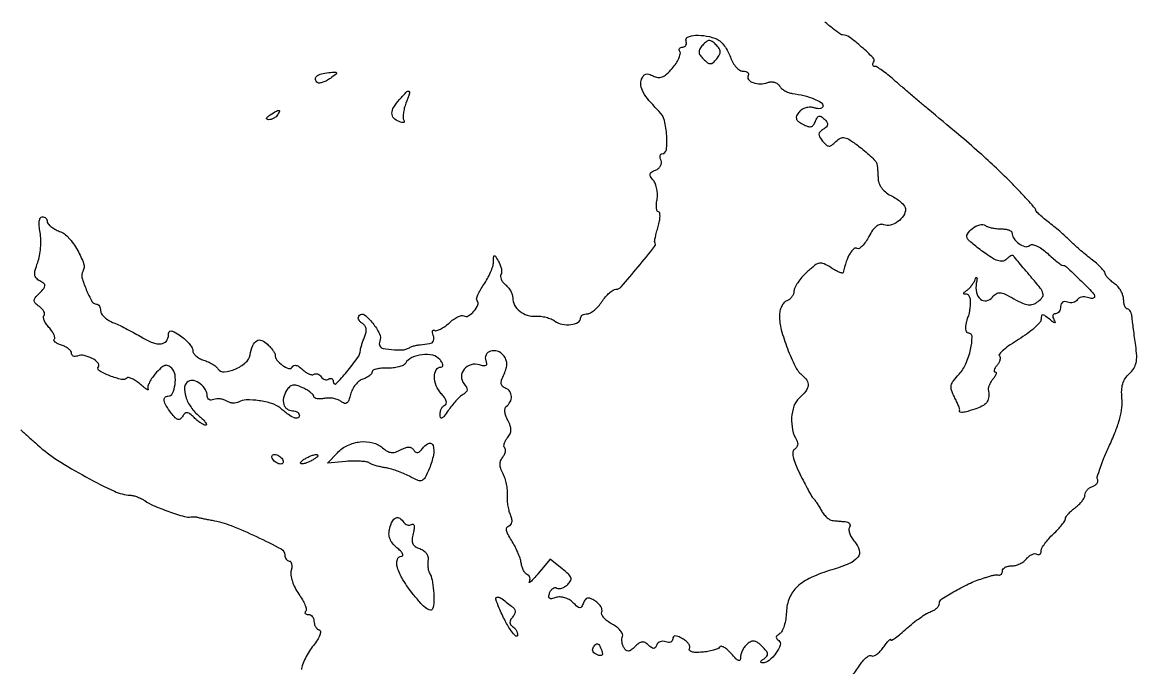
# Model space of a CAD drawing. Extents: x 1 to 394, y 0 to 447.
# Drawn here: x 163.8 to 393.7, y 103 to 236.1 of the extents above; entities that cross this region are included whole.
import ezdxf

# ---------------------------------------------------------------- set-up
doc = ezdxf.new("R2010")
doc.units = 0

msp = doc.modelspace()

# ---------------------------------------------------------------- linework, layer by layer
for points in [[(335.017325, 101.382072, 0.019248), (336.724694, 103.741414, -0.034039), (337.356921, 104.562805, -0.051129), (338.021403, 105.175145, -0.065427), (338.619587, 105.511117, -0.238011), (339.040962, 105.474684, 0.236435), (339.466833, 105.436582, 0.062988), (340.08236, 105.773583, 0.049854), (340.770872, 106.385243, 0.033462), (341.431578, 107.205776, -0.013105), (342.034492, 108.020267, -0.030129), (342.539276, 108.59156, -0.06328), (342.873359, 108.851109, -0.580858), (343, 108.778877, 0.577974), (343.1747, 108.678232, 0.022493), (343.948365, 109.174616, 0.020601), (344.989208, 109.976803, 0.010582), (346.228475, 111.061498, -0.015935), (347.594507, 112.231563, -0.016054), (349.028971, 113.309222, -0.016074), (350.336595, 114.166044, -0.060218), (351.228475, 114.572515, 0.05649), (351.90669, 114.875543, 0.06055), (352.482602, 115.317004, 0.068103), (352.875447, 115.823343, 0.129529), (353.010171, 116.317388, -0.253554), (353.496317, 117.196293, -0.013916), (356.290774, 118.875499, -0.021723), (359.419755, 120.464195, -0.033847), (362.25, 121.52534, 0.001806), (362.591407, 121.628952, 0.001054), (363, 121.755511, 0.001053), (363.408562, 121.88395, 0.001786), (363.75, 121.993421, -0.035422), (364.091714, 122.078139, -0.02227), (364.5, 122.130551, -0.022329), (364.908429, 122.14628, -0.037629), (365.25, 122.118421, 0.137085), (365.535622, 122.151665, 0.119953), (365.779688, 122.328536, 0.101574), (365.943594, 122.626809, 0.075146), (366, 123, -0.181272), (366.143082, 123.381693, -0.091278), (366.551532, 123.70625, -0.071223), (367.159146, 123.926111, -0.05129), (367.877555, 124, 0.067142), (368.687006, 124.109188, 0.044516), (369.566581, 124.437391, 0.044312), (370.379845, 124.919018, 0.063794), (370.990862, 125.48899, -0.050777), (371.529284, 126.018024, -0.064546), (372.124078, 126.379611, -0.078442), (372.682148, 126.528516, -0.165938), (373.113307, 126.429973, 0.113787), (373.450818, 126.315506, 0.18462), (373.739534, 126.393782, 0.15737), (373.933671, 126.660755, 0.079305), (374, 127.076312, -0.127121), (374.157098, 127.684234, -0.028247), (374.734375, 128.600415, -0.027601), (375.54301, 129.612914, -0.023574), (376.5, 130.58758, 0.016466), (377.457353, 131.535294, 0.021436), (378.265625, 132.466835, 0.0197), (378.862455, 133.281279, 0.149349), (379, 133.731492, -0.149708), (379.125816, 134.142277, -0.03205), (379.5875, 134.738999, -0.030808), (380.234356, 135.387442, -0.025131), (381, 136, 0.035258), (381.765334, 136.638131, 0.038057), (382.4125, 137.362421, 0.04118), (382.862956, 138.063913, 0.12274), (383, 138.61377, -0.115693), (383.115591, 139.106643, -0.065634), (383.459243, 139.617902, -0.060032), (383.965579, 140.069203, -0.06049), (384.563382, 140.385948, 0.052894), (385.126114, 140.673283, 0.082965), (385.525117, 141.04006, 0.114773), (385.702926, 141.424351, 0.191902), (385.641987, 141.770261, -0.214329), (385.56752, 142.334125, -0.010375), (386.161793, 144.178441, -0.015368), (387.002787, 146.391244, -0.010329), (388.092293, 148.866842, 0.016679), (389.358908, 151.846949, 0.027547), (390.202094, 154.448234, 0.032973), (390.638867, 156.68963, 0.059141), (390.654573, 158.562031, -0.036314), (390.593366, 160.208432, -0.063627), (390.81369, 161.552142, -0.072436), (391.334594, 162.675401, -0.064185), (392.172523, 163.656131, 0.063743), (393.075179, 164.710741, 0.089496), (393.559014, 165.848493, 0.068024), (393.687548, 167.30985, 0.023223), (393.486151, 169.43362, -0.0017), (393.252824, 171.118796, -0.001658), (393.028972, 172.819563, -0.001633), (392.842187, 174.314732, -0.006214), (392.740227, 175.25, 0.042309), (392.617833, 175.919848, 0.058577), (392.39021, 176.485938, 0.073771), (392.09892, 176.87182, 0.196708), (391.785714, 177, -0.224771), (391.484887, 177.142431, -0.07569), (391.230804, 177.570843, -0.057584), (391.057467, 178.199144, -0.038555), (391, 178.943296, 0.080837), (390.863336, 179.78308, 0.049655), (390.451986, 180.699593, 0.048304), (389.848184, 181.549607, 0.061481), (389.134419, 182.193296, -0.025007), (388.414209, 182.753428, -0.029269), (387.792509, 183.355718, -0.030303), (387.336612, 183.917018, -0.130811), (387.185967, 184.315532, 0.150213), (387.002545, 184.750014, 0.018523), (386.304484, 185.522701, 0.02055), (385.380476, 186.397345, 0.015646), (384.301548, 187.279828, -0.008099), (383.119013, 188.217631, -0.006591), (381.88233, 189.258993, -0.006667), (380.76852, 190.248531, -0.017233), (380, 191, 0.017233), (379.23148, 191.751469, 0.006667), (378.11767, 192.741007, 0.006591), (376.880987, 193.782369, 0.008099), (375.698452, 194.720172, -0.010337), (374.624154, 195.579998, -0.015026), (373.716129, 196.385575, -0.010505), (373.005952, 197.083566, -0.189163), (372.884206, 197.372218, 0.174857), (372.757203, 197.698268, 0.003056), (371.481954, 199.14126, 0.007312), (369.947171, 200.807004, 0.004759), (368.128413, 202.68775, 0.008213), (364.751566, 206.003101, 0.008301), (361.279376, 209.193838, 0.006218), (356.927456, 212.965914, 0.002197), (350.602691, 218.264227, -0.001967), (348.884284, 219.702407, -0.001336), (346.9388, 221.352612, -0.001346), (345.069019, 222.95593, -0.0027), (343.602691, 224.234027, 0.01171), (342.355323, 225.282326, 0.015684), (341.173767, 226.169625, 0.012825), (340.161056, 226.843446, 0.136261), (339.690983, 226.984027, -0.13051), (339.426647, 227.059836, -0.185247), (339.277164, 227.250228, -0.143111), (339.272905, 227.534596, -0.071185), (339.418304, 227.867814, 0.346397), (339.314692, 228.778001, 0.017015), (336.964224, 230.996392, 0.021051), (334.451641, 233.029781, 0.160938), (333.028614, 233.5, -0.160132), (332.578245, 233.648032, -0.005555), (331.085466, 234.774026, -0.00987), (329.342385, 236.175226, -0.006682)], [(163.522351, 152.044185, -0.002615), (165.20221, 150.563921, -0.002082), (167, 148.949482, 0.04153), (171.090039, 145.821665, 0.018117), (176.978756, 142.342621, 0.01547), (182.845856, 139.388434, 0.096406), (186.096305, 138.581614, -0.048539), (186.80947, 138.475227, -0.028286), (187.636031, 138.218055, -0.028067), (188.442368, 137.86345, -0.041993), (189.096305, 137.458573, 0.060753), (190.858657, 136.456636, 0.014149), (194.0411, 135.232159, 0.011078), (197.282154, 134.169432, 0.118081), (198.656858, 134.087374, -0.02813), (199.016346, 134.130432, -0.023795), (199.399202, 134.136321, -0.024473), (199.749318, 134.107852, -0.05953), (200, 134.044111, 0.036048), (200.32018, 133.946523, 0.003764), (201.0875, 133.777951, 0.004654), (202.006093, 133.592299, 0.003712), (203, 133.408677, -0.049118), (206.900599, 132.31477, -0.018053), (212.158175, 130.044132, -0.009833), (217.265915, 127.491519, -0.278826), (218, 126.277476, 0.069228), (218.067927, 125.78922, 0.085359), (218.266249, 125.375259, 0.099985), (218.560743, 125.098474, 0.139673), (218.90638, 125, -0.238521), (219.211015, 124.84591, -0.108845), (219.396707, 124.427145, -0.072154), (219.432334, 123.797022, -0.042075), (219.302786, 123.049855, 0.100352), (219.249231, 122.090117, 0.041748), (219.543583, 120.820036, 0.038736), (220.102231, 119.455618, 0.0382), (220.866861, 118.186977, -0.02337), (221.615172, 117.024744, -0.035187), (222.144504, 115.942704, -0.038434), (222.424587, 115.061656, -0.259704), (222.303788, 114.637122, 0.119379), (222.156172, 114.395141, 0.256296), (222.196529, 114.187154, 0.165803), (222.429702, 114.044602, 0.055084), (222.833333, 114, -0.120669), (223.278304, 113.891025, -0.100718), (223.657292, 113.583854, -0.091736), (223.911843, 113.124434, -0.080927), (224, 112.583333, 0.070176), (224.080152, 112.01507, 0.065904), (224.314828, 111.47787, 0.070261), (224.662023, 111.051824, 0.106646), (225.071756, 110.809415, -0.322578), (225.326283, 110.456606, -0.088259), (225.199559, 109.740609, -0.053242), (224.711025, 108.748643, -0.025633), (223.89199, 107.589817, 0.026962), (223.012744, 106.338762, 0.023751), (222.232267, 104.947376, 0.024466), (221.649341, 103.623539, 0.06365), (221.40358, 102.613736, -0.046383)]]:
    msp.add_lwpolyline(points, format="xyb")
for points in [[(307.180124, 232.583459, -0.091923), (307.896925, 232.092957, -0.03817), (308.665707, 231.200445, -0.036113), (309.364587, 230.092027, -0.038753), (309.878104, 228.919825, 0.045971), (310.38677, 227.802775, 0.053509), (311.070208, 226.857699, 0.061628), (311.816008, 226.210565, 0.148983), (312.506997, 226, -0.055779), (313.084581, 225.935365, -0.120446), (313.482268, 225.737031, -0.189889), (313.639827, 225.44385, -0.169443), (313.564761, 225.104785, 0.322), (313.620484, 224.303806, 0.135398), (314.555461, 223.65152, 0.086731), (316.091402, 223.392673, 0.090328), (317.600925, 223.677102, -0.083429), (318.273365, 223.813367, -0.078456), (318.968691, 223.727317, -0.081651), (319.57965, 223.437702, -0.10327), (320.009043, 222.985367, 0.077056), (320.452271, 222.466964, 0.044777), (321.120177, 221.990028, 0.043515), (321.893723, 221.622411, 0.055728), (322.658119, 221.431031, -0.026254), (325.063737, 220.977157, -0.03805), (327.118354, 220.30757, -0.042595), (328.597513, 219.544555, -0.257851), (329, 218.815981, -0.226508), (328.850215, 218.502305, -0.122631), (328.453972, 218.317812, -0.079729), (327.853353, 218.298229, -0.045231), (327.141183, 218.45519, 0.078533), (326.328522, 218.578501, 0.067177), (325.470302, 218.45729, 0.067821), (324.682738, 218.11509, 0.083379), (324.076616, 217.592317, 0.053273), (323.552714, 216.803519, 0.195968), (323.498306, 216.218921, 0.163072), (323.871627, 215.693254, 0.034657), (324.835472, 215.088053, 0.035312), (325.857618, 214.630607, 0.145082), (326.527647, 214.588976, 0.183345), (327.020692, 214.918215, 0.063325), (327.432821, 215.685531, -0.040682), (327.805983, 216.46254, -0.204585), (328.184709, 216.743431, -0.213715), (328.637964, 216.657883, -0.044469), (329.274423, 216.125577, -0.045721), (329.812038, 215.479495, -0.178549), (329.938098, 214.984285, -0.182308), (329.711533, 214.532416, -0.047988), (329.055943, 214.034575, 0.051889), (328.37527, 213.509284, 0.19008), (328.15038, 213.024275, 0.156552), (328.297453, 212.453269, 0.032525), (328.913609, 211.604094, 0.03286), (329.682465, 210.792594, 0.181527), (330.230089, 210.569065, 0.175065), (330.801387, 210.757261, 0.030149), (331.668699, 211.525842, -0.080827), (332.603991, 212.199354, -0.174906), (333.472187, 212.300944, -0.092214), (334.576185, 211.816201, -0.013491), (336.569392, 210.379275, -0.013423), (337.892418, 209.312787, -0.017985), (339.028978, 208.272379, -0.015273), (339.901724, 207.359683, -0.148985), (340.125, 206.881311, -0.012262), (340.181207, 206.400496, -0.002959), (340.25, 205.601906, -0.003035), (340.317969, 204.684366, -0.00301), (340.375, 203.763475, 0.088348), (340.614814, 202.748722, 0.068052), (341.204915, 201.773598, 0.061413), (342.103292, 200.905899, 0.049645), (343.25, 200.208909, -0.036317), (344.302425, 199.60697, -0.043288), (345.192187, 198.889414, -0.048604), (345.810782, 198.167502, -0.154037), (346, 197.567879, -0.147471), (345.588639, 196.20349, -0.090932), (344.416052, 194.987007, -0.092044), (342.902948, 194.276817, -0.156682), (341.520621, 194.353714, 0.153041), (340.769638, 194.400849, 0.107664), (340.00422, 194.025862, 0.073256), (339.232629, 193.205051, 0.032761), (338.465298, 191.932893, -0.028076), (337.809371, 190.82205, -0.0455), (337.119816, 189.970146, -0.058761), (336.496424, 189.463959, -0.287066), (336.062197, 189.46156, 0.329306), (335.360088, 189.403386, 0.080022), (334.570853, 188.451367, 0.05006), (333.79014, 186.759978, 0.024461), (333.125, 184.476947, -0.417965), (332.938482, 184.364019, -0.035442), (332.348828, 184.558264, -0.030697), (331.565445, 184.937123, -0.017054), (330.658243, 185.488272, 0.034603), (329.212735, 186.298465, 0.157643), (328.268848, 186.420878, 0.123612), (327.305505, 185.979395, 0.01793), (325.658243, 184.559074, 0.026628), (324.640803, 183.510111, 0.029796), (323.780859, 182.39595, 0.031104), (323.172861, 181.371378, 0.1189), (323, 180.654738, -0.093469), (322.888017, 180.060934, -0.066799), (322.559375, 179.468117, -0.064872), (322.073421, 178.966116, -0.076567), (321.5, 178.638374, 0.124462), (320.925792, 178.233571, 0.064275), (320.440625, 177.494203, 0.057772), (320.111561, 176.554779, 0.055434), (320, 175.551621, 0.067058), (320.38355, 172.704628, 0.024225), (321.655934, 168.81658, 0.022387), (323.244129, 165.157215, 0.108102), (324.643283, 163.389757, -0.076486), (325.649574, 162.270503, -0.175646), (325.906298, 161.183292, -0.138904), (325.41934, 160.005023, -0.041846), (324.082936, 158.575056, 0.125348), (322.994684, 156.934993, 0.069907), (322.522997, 154.569906, 0.066631), (322.71593, 152.029407, 0.086392), (323.583571, 149.86478, -0.100541), (323.755898, 149.397289, -0.098286), (323.73422, 148.895606, -0.097584), (323.522021, 148.437373, -0.097556), (323.151833, 148.093838, 0.232076), (322.789997, 147.518165, 0.077567), (322.840842, 146.497181, 0.046349), (323.29572, 145.012045, 0.015866), (324.217941, 142.955641, 0.005246), (325.08984, 141.212492, 0.007165), (325.914121, 139.66197, 0.004904), (326.633899, 138.383461, 0.079068), (326.944224, 138, -0.052625), (327.225922, 137.687135, -0.0101), (327.662506, 137.059375, -0.010658), (328.143641, 136.302353, -0.00964), (328.608986, 135.5, 0.037405), (329.117602, 134.72548, 0.039552), (329.727381, 134.050781, 0.042889), (330.343459, 133.561578, 0.119633), (330.858986, 133.375, 0.002886), (331.406233, 133.318243, 0.001311), (332.122789, 133.25, 0.001298), (332.878724, 133.181986, 0.001782), (333.559017, 133.125, -0.07413), (334.106239, 132.998027, -0.1372), (334.467085, 132.724459, -0.17218), (334.586027, 132.351091, -0.130981), (334.461056, 131.936987, 0.163745), (334.333928, 131.391497, 0.062988), (334.507007, 130.622754, 0.053579), (334.924336, 129.768256, 0.043575), (335.540051, 128.955744, -0.118343), (336.479453, 127.236076, -0.242098), (336.166574, 125.772959, -0.123322), (334.41977, 124.473299, -0.026347), (330.827807, 123.196312, 0.033758), (326.529218, 121.596022, 0.081183), (323.707373, 119.723396, 0.106485), (322.084707, 117.405303, 0.091213), (321.443161, 114.490348, -0.030959), (321.301186, 113.025355, -0.036049), (320.981528, 111.663655, -0.038918), (320.547079, 110.577318, -0.140664), (320.050967, 110.0315, 0.05069), (319.546357, 109.644003, 0.171312), (319.358978, 109.279919, 0.211847), (319.459993, 108.930663, 0.079707), (319.853792, 108.590362, -0.355736), (320.172001, 107.672355, -0.069796), (319.289196, 106.014263, -0.061547), (317.86382, 104.488984, -0.179698), (316.527759, 104.015313, -0.133863), (316.255002, 104.094053, -0.352934), (316.190797, 104.272692, -0.136001), (316.378377, 104.544609, -0.032891), (316.823889, 104.869995, 0.074344), (317.407391, 105.375067, 0.215567), (317.553642, 105.875609, 0.136762), (317.289384, 106.479973, 0.025346), (316.467943, 107.3892, 0.036546), (315.568663, 108.16582, 0.118244), (314.848074, 108.473784, 0.147431), (314.162044, 108.388093, 0.069036), (313.394054, 107.912073, 0.056561), (312.860567, 107.356443, 0.043418), (312.409503, 106.645365, 0.044523), (312.101527, 105.895102, 0.075274), (312, 105.224546, -0.102087), (311.881704, 104.651193, -0.394244), (311.578199, 104.518272, -0.115747), (311.03959, 104.862552, -0.014284), (310.089678, 105.896601, 0.030536), (309.320265, 106.681395, 0.05489), (308.589627, 107.208062, 0.083876), (308.006003, 107.419477, 0.308625), (307.665701, 107.268111, -0.154826), (307.273695, 106.931164, -0.029574), (306.378132, 106.610672, -0.029003), (305.246788, 106.349896, -0.02313), (304.003788, 106.197112, -0.024885), (302.781694, 106.164974, -0.064097), (301.910274, 106.298001, -0.144885), (301.484987, 106.568962, -0.328432), (301.455772, 106.928438, 0.198807), (301.529488, 107.382114, 0.094135), (301.283967, 107.933183, 0.07052), (300.760119, 108.49814, 0.04777), (300.028008, 108.98501, 0.021534), (299.048711, 109.456056, 0.108746), (298.456329, 109.569144, 0.251631), (298.129582, 109.381613, 0.14009), (298, 108.928195, -0.144526), (297.884882, 108.538254, -0.152637), (297.578353, 108.283337, -0.119082), (297.113482, 108.211295, -0.070895), (296.564608, 108.336834, 0.081526), (295.983142, 108.456953, 0.093116), (295.421727, 108.375159, 0.102211), (294.967794, 108.106696, 0.120623), (294.689608, 107.693823, -0.069615), (294.409869, 107.171674, -0.238153), (294.076927, 107.001559, -0.160898), (293.641218, 107.143194, -0.030358), (292.989286, 107.685714, 0.06459), (292.294293, 108.187934, 0.154496), (291.67644, 108.306877, 0.128872), (291.028058, 108.053364, 0.039107), (290.218968, 107.361826, -0.030602), (289.431991, 106.665704, -0.136325), (288.867439, 106.432288, -0.20544), (288.397328, 106.569595, -0.082137), (287.947203, 107.085428, -0.059273), (287.688244, 107.642461, -0.045924), (287.538894, 108.29507, -0.047128), (287.513726, 108.939972, -0.077964), (287.627485, 109.471624, 0.200456), (287.611644, 110.012846, 0.068753), (287.185044, 110.689944, 0.055184), (286.451277, 111.3888, 0.039867), (285.5, 112, -0.0392), (284.548136, 112.609789, -0.054501), (283.812823, 113.3045, -0.067884), (283.38324, 113.975702, -0.202756), (283.365256, 114.509459, 0.153763), (283.397024, 115.02728, 0.075654), (283.140539, 115.64268, 0.063881), (282.649652, 116.257858, 0.052916), (281.98915, 116.774703, 0.032837), (281.041838, 117.283153, 0.148753), (280.427376, 117.364491, 0.197788), (279.973387, 117.083475, 0.064987), (279.591802, 116.378636, -0.04144), (279.206693, 115.579852, -0.27558), (278.834665, 115.376172, -0.172426), (278.347642, 115.569789, -0.016378), (277.3975, 116.459642, 0.064619), (276.623265, 117.056001, 0.06167), (275.710399, 117.44637, 0.064155), (274.766468, 117.591714, 0.083185), (273.90092, 117.468553, -0.029951), (272.989763, 117.238372, -0.20989), (272.553458, 117.338787, -0.282181), (272.410156, 117.696787, -0.049315), (272.611077, 118.428866, -0.06023), (272.905423, 118.98509, -0.091086), (273.293024, 119.370134, -0.120312), (273.708962, 119.527143, -0.170383), (274.092164, 119.44304, 0.149182), (274.530164, 119.327743, 0.068826), (275.116176, 119.432092, 0.059102), (275.751556, 119.724813, 0.050436), (276.338778, 120.171753, 0.077616), (276.926285, 120.92173, 0.214729), (276.982933, 121.574531, 0.122779), (276.505752, 122.30158, 0.019786), (275.206206, 123.409759), (272.709613, 125.373579), (270.245059, 122.436789, -0.00656), (269.334971, 121.380772, -0.020517), (268.685411, 120.70478, -0.134902), (268.45963, 120.58257, -0.642822), (268.396483, 120.66459, 0.077861), (268.558116, 121.134776, 0.103387), (268.544432, 121.585608, 0.119866), (268.359224, 121.945763, 0.132421), (268.03515, 122.16459, -0.138953), (267.637395, 122.440662, -0.049971), (267.251481, 123.019458, -0.044806), (266.933656, 123.77402, -0.039779), (266.739738, 124.603777, 0.044106), (266.499814, 125.591799, 0.019601), (266.020133, 126.844954, 0.019223), (265.405167, 128.140414, 0.024602), (264.736713, 129.279075, -0.022885), (264.03077, 130.472194, -0.077862), (263.736276, 131.323331, -0.158144), (263.813891, 131.890539, -0.202544), (264.205804, 132.235268, 0.143868), (264.63444, 132.533274, 0.135423), (264.846229, 133.022852, 0.093708), (264.813581, 133.705516, 0.042273), (264.531224, 134.55997, -0.040166), (264.228941, 135.461967, -0.023836), (264.008625, 136.575012, -0.023757), (263.894109, 137.71352, -0.037393), (263.915724, 138.695391, 0.048467), (263.915627, 139.689789, 0.028336), (263.733167, 140.868205, 0.028126), (263.413827, 142.037939, 0.042188), (262.995015, 143.009314, -0.038464), (262.535325, 144.054065, -0.07919), (262.376215, 144.930612, -0.096503), (262.508493, 145.697088, -0.082541), (262.92193, 146.405932, 0.051365), (263.2808, 146.941816, 0.067042), (263.484876, 147.494767, 0.082748), (263.511355, 147.979635, 0.170328), (263.348823, 148.317843, -0.189194), (263.195905, 148.668306, -0.076852), (263.257179, 149.194429, -0.061148), (263.509779, 149.806355, -0.044803), (263.926893, 150.411912, 0.062642), (264.453053, 151.237139, 0.108355), (264.635072, 152.026543, 0.091049), (264.481923, 152.914219, 0.034753), (263.966149, 154.063252, -0.039891), (263.57997, 154.947757, -0.054779), (263.388613, 155.793669, -0.067869), (263.404078, 156.480599, -0.198084), (263.646755, 156.877174, 0.111572), (264.453662, 157.800848, 0.129877), (264.727256, 158.931104, 0.145612), (264.399072, 159.955618, 0.152464), (263.569016, 160.61189, -0.09042), (262.912599, 161.011419, -0.182279), (262.635231, 161.540195, -0.112882), (262.714524, 162.312429, -0.025103), (263.206763, 163.55445, 0.035113), (263.660928, 164.770888, 0.080566), (263.783798, 165.738182, 0.096572), (263.588764, 166.582627, 0.068405), (263.073909, 167.410945, 0.138737), (261.841444, 168.258393, 0.156675), (260.409849, 168.281044, 0.207029), (259.491825, 167.502621, 0.209388), (259.436237, 166.305567, -0.063654), (259.591731, 165.668154, -0.283554), (259.434596, 165.334784, -0.191309), (258.991178, 165.245048, -0.03225), (258.134891, 165.457187, 0.146825), (256.404055, 165.484476, 0.152315), (254.973326, 164.550972, 0.169186), (254.417967, 163.053708, 0.180088), (254.933007, 161.580722, -0.041103), (255.454819, 160.835021, -0.154136), (255.579415, 160.284419, -0.178276), (255.358784, 159.811069, -0.058902), (254.745096, 159.330722, 0.051755), (254.105249, 158.844443, 0.017767), (253.284162, 158.017726, 0.01744), (252.436788, 157.035, 0.019307), (251.689645, 156.027494, -0.013225), (250.864272, 154.885736, -0.115567), (250.384794, 154.491368, -0.444314), (250.10673, 154.601799, -0.089369), (250, 155.19416, -0.059363), (250.077767, 155.846866, -0.061693), (250.30658, 156.45402, -0.068565), (250.644418, 156.926696, -0.123518), (251.043675, 157.181225, 0.273091), (251.299925, 157.47584, 0.126883), (251.26332, 157.999918, 0.071245), (250.906328, 158.71256, 0.034009), (250.264862, 159.514558, -0.087631), (249.212728, 161.163953, -0.095389), (248.829987, 163.025316, -0.137957), (249.208136, 164.437778, -0.26469), (250.195769, 165, 0.204519), (250.502267, 165.130842, 0.234612), (250.596443, 165.432126, 0.10168), (250.410369, 165.925587, 0.032378), (249.946648, 166.564286, 0.168727), (248.513365, 167.430793, 0.08057), (246.335628, 167.536865, 0.07905), (244.191695, 166.943754, 0.148465), (242.855274, 165.765828, -0.148777), (242.391166, 165.357266, -0.042423), (241.476555, 165.032034, -0.038685), (240.328861, 164.823751, -0.032666), (239.095257, 164.778229, 0.026442), (237.909126, 164.749225, 0.042237), (236.909232, 164.586074, 0.052164), (236.204843, 164.328632, 0.286516), (236, 164.000505, -0.172776), (235.866464, 163.625598, -0.057176), (235.441703, 163.211887, -0.048933), (234.8268, 162.826198, -0.03879), (234.099414, 162.531553, 0.093758), (233.324752, 162.114069, 0.052942), (232.568944, 161.355755, 0.050282), (231.944243, 160.396992, 0.057838), (231.558213, 159.375915, -0.026086), (231.183462, 158.156092, -0.141493), (230.779158, 157.603143, -0.253599), (230.282964, 157.52225, -0.089639), (229.634701, 157.888208, 0.08295), (228.985738, 158.266011, 0.044312), (228.089485, 158.517065, 0.042529), (227.103254, 158.615562, 0.051242), (226.175903, 158.533876, -0.033101), (225.341997, 158.429875, -0.055861), (224.639171, 158.467661, -0.080295), (224.161565, 158.628889, -0.2781), (224, 158.896903, 0.190366), (223.854144, 159.266112, 0.037099), (223.317572, 159.760173, 0.034642), (222.566392, 160.274914, 0.025999), (221.676839, 160.737473, 0.032835), (220.446445, 161.20324, 0.118256), (219.614976, 161.253869, 0.148678), (218.960115, 160.921391, 0.06313), (218.335059, 160.147988, 0.082936), (217.731313, 158.671361, 0.129453), (217.778897, 157.306135, 0.165892), (218.454349, 156.362207, 0.156485), (219.583333, 156, -0.073123), (220.124666, 155.920406, -0.087712), (220.583854, 155.688914, -0.100542), (220.890824, 155.344835, -0.132785), (221, 154.940983, -0.330307), (220.674781, 154.502395, -0.171551), (219.956953, 154.534787, -0.0606), (218.72035, 155.219917, -0.017639), (217, 156.56135, 0.100424), (215.299237, 157.484669, 0.03894), (212.671116, 158.070566, 0.038093), (210.048859, 158.242196, 0.136535), (208.451653, 157.779137, -0.099666), (207.950585, 157.593446, -0.059251), (207.312146, 157.569262, -0.055936), (206.641542, 157.699804, -0.062471), (206.042938, 157.973463, 0.062046), (205.42298, 158.25752, 0.046352), (204.687503, 158.416645, 0.04718), (203.953753, 158.435833, 0.074704), (203.340684, 158.300491, -0.079625), (202.828458, 158.192656, -0.12779), (202.393826, 158.283308, -0.151407), (202.106228, 158.556852, -0.128172), (202, 158.96444, 0.136281), (201.621404, 160.327664, 0.092194), (200.544864, 161.541181, 0.101482), (199.200845, 162.2054, 0.205393), (198.055167, 162.034095, 0.238429), (197.326121, 160.842596, 0.098666), (197.550423, 158.912775, 0.075412), (198.64179, 156.726199, 0.065384), (200.379018, 154.839089, -0.018799), (201.137277, 154.155387, -0.043947), (201.635667, 153.577453, -0.101193), (201.805712, 153.198804, -0.467947), (201.678571, 153.033269, -0.12409), (201.2605, 153.120823, -0.029561), (200.636108, 153.472103, -0.028605), (199.946099, 153.973888, -0.024867), (199.283254, 154.573889, 0.026558), (198.428315, 155.342528, 0.144215), (197.858661, 155.57851, 0.216133), (197.382615, 155.421049, 0.068121), (196.894168, 154.82876, -0.086988), (196.4159, 154.291218, -0.242965), (195.935353, 154.197078, -0.136567), (195.37224, 154.545973, -0.024385), (194.571288, 155.504871, -0.023435), (193.522262, 157.037356, -0.090008), (193.10204, 158.108468, -0.235762), (193.27254, 158.727587, -0.212881), (193.883369, 159, 0.29041), (194.820593, 159.594498, 0.076449), (195.348402, 161.378492, 0.06954), (195.340653, 163.414888, 0.162081), (194.666334, 164.762238, 0.091006), (193.920522, 165.276742, 0.190179), (193.227232, 165.309007, 0.110267), (192.434477, 164.824042, 0.021613), (191.277179, 163.603774, 0.03059), (190.516037, 162.61192, 0.043923), (189.979912, 161.643456, 0.052156), (189.715323, 160.827538, 0.226433), (189.831053, 160.34627, -0.613813), (189.800215, 160.277156, -0.162759), (189.640758, 160.321734, -0.020023), (189.070903, 160.741898, -0.006128), (188.243869, 161.421193, 0.026089), (187.337424, 162.107022, 0.039898), (186.480431, 162.592936, 0.046732), (185.777873, 162.843553, 0.264591), (185.408857, 162.742191, -0.262027), (184.319206, 162.437255, -0.033502), (181.913672, 163.198922, -0.035514), (179.737043, 164.235952, -0.425374), (179.529195, 165.047238, 0.338788), (179.444322, 165.895459, 0.084342), (178.259148, 166.795463, 0.069824), (176.619144, 167.378866, 0.137516), (175.25, 167.281539, -0.073819), (174.772179, 167.186214, -0.119534), (174.367188, 167.263428, -0.148642), (174.09971, 167.498714, -0.139448), (174, 167.849279, 0.164581), (173.852242, 168.286013, 0.059916), (173.390363, 168.760282, 0.05129), (172.7188, 169.196873, 0.041682), (171.924639, 169.523918, -0.031907), (171.169459, 169.817803, -0.06386), (170.628569, 170.158774, -0.11424), (170.377204, 170.48718, -0.312405), (170.426821, 170.760155, 0.247882), (170.534466, 171.108846, 0.059018), (170.346287, 171.707746, 0.047176), (169.936479, 172.429134, 0.031176), (169.341646, 173.174979, -0.034896), (168.751985, 173.925719, -0.051781), (168.356818, 174.662026, -0.06602), (168.194443, 175.279247, -0.231717), (168.323921, 175.657254, 0.221701), (168.446279, 175.993442, 0.099288), (168.310811, 176.455454, 0.070186), (167.937374, 176.974922, 0.044027), (167.373559, 177.468797, -0.031709), (166.50113, 178.195866, -0.208754), (166.284247, 178.707366, -0.174372), (166.493597, 179.270659, -0.021076), (167.403041, 180.260184, 0.018648), (168.30765, 181.23491, 0.172851), (168.511592, 181.763073, 0.23883), (168.301449, 182.206335, 0.037271), (167.468435, 182.757727, -0.081045), (166.731025, 183.344277, -0.156197), (166.421529, 184.024085, -0.098972), (166.498029, 184.978724, -0.021518), (167.020839, 186.554811, 0.044391), (167.402915, 187.911062, 0.0263), (167.626407, 189.577897, 0.026175), (167.674636, 191.27802, 0.040389), (167.52103, 192.739594, -0.024379), (167.335586, 194.087744, -0.0551), (167.358368, 195.116518, -0.090627), (167.56989, 195.770113, -0.275963), (167.954687, 196, -0.097027), (168.35365, 195.921844, -0.097449), (168.692939, 195.698979, -0.098404), (168.920123, 195.366303, -0.101087), (169, 194.975249, 0.180447), (169.171607, 194.515227, 0.048163), (169.747615, 193.967276, 0.04238), (170.57081, 193.428556, 0.032874), (171.545072, 192.982864, -0.12414), (173.403768, 191.682854, -0.047795), (175.241574, 189.097249, -0.046726), (176.495529, 186.356012, -0.22604), (176.314311, 184.699549, 0.212561), (176.148075, 183.472774, 0.028148), (177.04437, 180.942872, 0.026809), (178.20592, 178.54055, 0.273214), (179.12132, 178, -0.156973), (179.456449, 177.89213, -0.097356), (179.741888, 177.588111, -0.079406), (179.934577, 177.134018, -0.060782), (180, 176.597825, 0.153848), (180.194167, 175.981728, 0.055504), (180.807813, 175.284182, 0.048526), (181.697725, 174.619625, 0.040947), (182.75, 174.094861, -0.015436), (184.018109, 173.541251, -0.007925), (185.573437, 172.773871, -0.007868), (187.151069, 171.932527, -0.011755), (188.5, 171.143664, 0.044595), (190.711402, 170.038224, 0.116175), (192.460787, 169.786147, 0.204368), (193.558154, 170.373424, 0.170686), (194, 171.630042, -0.104084), (194.13099, 172.252477, -0.321575), (194.480557, 172.459033, -0.110689), (195.147844, 172.245983, -0.012629), (196.5, 171.408043, -0.033902), (197.456736, 170.684019, -0.038302), (198.265625, 169.864115, -0.041705), (198.830368, 169.070894, -0.134642), (199, 168.452378, 0.144791), (199.164425, 167.896478, 0.066121), (199.660937, 167.315559, 0.057369), (200.389341, 166.798927, 0.049994), (201.25, 166.432606, -0.031131), (202.162028, 166.084372, -0.029394), (203.042079, 165.619753, -0.030693), (203.770945, 165.114778, -0.083655), (204.191121, 164.65147, 0.279097), (205.491769, 164.012308, 0.080159), (207.760309, 164.585666, 0.073477), (209.909852, 165.916087, 0.17463), (210.837349, 167.520665, -0.048211), (211.378797, 169.441999, -0.164909), (212.201531, 170.42294, -0.238041), (213.23721, 170.504543, -0.099487), (214.435714, 169.707143, -0.018919), (215.034627, 169.061106, -0.023295), (215.540491, 168.413527, -0.022624), (215.907914, 167.841966, -0.132285), (216, 167.5, 0.17069), (216.377009, 166.427806, 0.068684), (217.521158, 165.345993, 0.080161), (218.770381, 164.726647, 0.34183), (219.5, 165, -0.162889), (219.870189, 165.308204, -0.151413), (220.363584, 165.343192, -0.097351), (220.967038, 165.070923, -0.041892), (221.644378, 164.49848, 0.042751), (222.287574, 163.95678, 0.054527), (222.965432, 163.581562, 0.06523), (223.576277, 163.414916, 0.174136), (224.011521, 163.507121, -0.120685), (224.384914, 163.628116, -0.100719), (224.799503, 163.574924, -0.091731), (225.191989, 163.354706, -0.080916), (225.5, 163, 0.088941), (225.814355, 162.649431, 0.094986), (226.224179, 162.439712, 0.099917), (226.665018, 162.402413, 0.110145), (227.069098, 162.542705, -0.121068), (227.424049, 162.657429, -0.185425), (227.729805, 162.564507, -0.150945), (227.937609, 162.266834, -0.075479), (228.011089, 161.809017, 0.666389), (228.557397, 161.586556, 0.021243), (230.750054, 163.990812, 0.017952), (232.990788, 166.871889, 0.133397), (233.596653, 168.482033, -0.039367), (233.68689, 168.99734, -0.012645), (233.899639, 169.744681, -0.012527), (234.179381, 170.56761, -0.013703), (234.49237, 171.350925, 0.056976), (234.75035, 172.203864, 0.097166), (234.740081, 172.945695, 0.110941), (234.458809, 173.561359, 0.092185), (233.924678, 174.046552, -0.069275), (233.462414, 174.429556, -0.103718), (233.196497, 174.879407, -0.130414), (233.166399, 175.322613, -0.149996), (233.36504, 175.695627, -0.383102), (234.446297, 175.751886, -0.056384), (236.122097, 174.052546, -0.051265), (237.502727, 171.866636, -0.209826), (237.575131, 170.335192, 0.085796), (237.472032, 169.813842, 0.11737), (237.571244, 169.34747, 0.130782), (237.857319, 169.010141, 0.12134), (238.281385, 168.847686, 0.005511), (240.590882, 168.584842, 0.028467), (241.875151, 168.52652, 0.052044), (242.749692, 168.628008, 0.068865), (243.5, 168.90789, -0.031334), (244.213413, 169.236722, -0.039223), (244.911381, 169.44565, -0.021728), (245.900772, 169.614463, -0.003442), (247.856989, 169.847686, 0.116355), (248.350607, 170.024212, 0.144875), (248.666063, 170.39276, 0.123913), (248.758977, 170.922539, 0.073496), (248.618443, 171.551938, -0.033534), (248.444303, 172.116156, -0.115941), (248.443746, 172.49602, -0.307145), (248.599587, 172.639872, -0.17758), (248.860011, 172.586518, 0.209386), (249.326208, 172.520457, 0.047827), (250.087003, 172.813462, 0.041611), (250.971462, 173.351331, 0.030127), (251.861502, 174.085596, -0.031452), (252.754224, 174.818112, -0.043002), (253.646766, 175.351077, -0.049833), (254.417785, 175.634947, -0.204471), (254.899639, 175.562027, 0.281511), (255.822575, 175.557637, 0.074373), (257.00801, 176.541081, 0.076978), (257.829148, 177.80503, 0.311497), (257.672046, 178.661288, -0.258305), (257.555044, 179.06842, -0.039062), (257.817967, 179.907067, -0.035574), (258.319187, 180.936762, -0.023668), (259.029545, 182.041492, 0.027232), (259.785968, 183.236487, 0.025158), (260.430111, 184.538015, 0.026009), (260.884544, 185.75544, 0.072319), (261.030409, 186.65437, -0.006852), (261.065713, 187.823862, -0.377516), (261.206761, 187.97054, -0.283798), (261.415501, 187.864497, -0.005092), (262.084531, 186.74208, -0.041314), (262.43606, 186.004508, -0.045501), (262.64799, 185.24241, -0.050584), (262.701632, 184.566638, -0.133715), (262.565133, 184.105387, 0.167132), (262.468342, 183.677318, 0.078107), (262.618951, 183.121751, 0.064177), (262.981586, 182.528688, 0.050315), (263.51101, 181.990862, -0.050787), (264.080757, 181.410985, -0.042205), (264.562609, 180.692474, -0.043983), (264.892472, 179.950772, -0.082829), (265, 179.306127, 0.12297), (265.379211, 177.787558, 0.10307), (266.444913, 176.508975, 0.095836), (268.00885, 175.695854, 0.090725), (269.794661, 175.50329, -0.048654), (270.784954, 175.479824, -0.034144), (271.881081, 175.269944, -0.034581), (272.913141, 174.920376, -0.058983), (273.705035, 174.473733, 0.110341), (275.186423, 173.827095, 0.078312), (277.004484, 173.762564, 0.094778), (278.475387, 174.233438, 0.274603), (279, 175.116631, -0.154439), (279.106605, 175.453534, -0.09784), (279.406841, 175.74051, -0.080275), (279.855406, 175.934168, -0.061916), (280.38499, 176, 0.130517), (281.030191, 176.171338, 0.042987), (281.84432, 176.734375, 0.039402), (282.679009, 177.543323, 0.035579), (283.408043, 178.5, -0.030913), (284.125335, 179.459694, -0.035515), (284.925341, 180.277081, -0.038208), (285.690941, 180.857603, -0.135982), (286.273053, 181.039, 0.208975), (287.38546, 181.567869, 0.00606), (290.839013, 185.644372, 0.004911), (294.249913, 189.854449, 0.326683), (294.284649, 190.731502, -0.199598), (294.248058, 190.913973, -0.004746), (294.42902, 191.781683, -0.009703), (294.674185, 192.807922, -0.006348), (294.994695, 193.981502, 0.022953), (295.269889, 195.139077, 0.040756), (295.373581, 196.113316, 0.054632), (295.315615, 196.79696, 0.358541), (295.068866, 197, -0.301855), (294.799429, 197.178969, -0.068628), (294.650561, 197.736063, -0.0493), (294.629874, 198.545248, -0.028989), (294.756348, 199.505746, 0.051345), (294.848753, 200.574045, 0.042496), (294.733243, 201.710891, 0.044252), (294.441977, 202.744611, 0.082595), (294.005052, 203.493913, -0.035986), (293.434475, 204.291819, -0.190527), (293.344099, 204.811138, -0.209103), (293.635161, 205.221867, -0.043933), (294.444847, 205.617209, 0.080655), (295.043009, 205.965572, 0.091611), (295.469813, 206.472546, 0.10073), (295.661024, 207.056856, 0.121057), (295.588855, 207.629042, -0.044568), (295.439248, 208.154595, -0.082077), (295.428401, 208.59787, -0.131179), (295.551661, 208.889255, -0.230705), (295.781385, 209.002005, 0.379843), (296.680873, 209.805044, 0.045209), (296.755219, 212.707127, 0.044653), (296.267627, 215.848432, 0.135724), (295.21653, 217.714224, -0.016803), (293.100877, 219.988719, -0.053786), (291.919112, 221.686205, -0.08721), (291.446178, 223.081882, -0.130519), (291.582708, 224.354938, -0.068226), (291.97097, 225.061195, -0.165822), (292.454308, 225.394179, -0.144677), (293.088263, 225.386089, -0.047856), (293.956016, 225.023539, 0.088963), (294.919301, 224.710785, 0.129397), (295.801619, 224.817968, 0.090975), (296.73327, 225.401677, 0.028494), (297.887804, 226.585974, 0.030339), (298.677586, 227.614081, 0.041182), (299.25085, 228.63399, 0.046953), (299.556633, 229.509795, 0.201578), (299.472732, 230.044121, -0.099477), (299.33751, 230.408585, -0.176475), (299.398018, 230.71921, -0.168915), (299.647836, 230.927245, -0.090173), (300.047972, 231, 0.119245), (300.454179, 231.098274, 0.149583), (300.73056, 231.367188, 0.132685), (300.829062, 231.772689, 0.085426), (300.734308, 232.25, -0.40561), (301.073291, 233.042345, -0.086259), (302.687471, 233.409717, -0.058376), (304.98566, 233.260277, -0.058873)], [(304.195117, 231.407243, 0.044211), (303.579723, 230.593911, 0.154041), (303.416404, 229.964003, 0.146026), (303.640749, 229.333787, 0.038369), (304.34581, 228.511333, 0.030547), (305.200764, 227.754915, 0.173662), (305.768379, 227.567219, 0.181442), (306.311575, 227.786397, 0.033907), (307.06479, 228.578067, 0.043406), (307.649005, 229.421174, 0.143778), (307.803692, 230.071246, 0.144225), (307.582182, 230.70052, 0.043775), (306.914097, 231.473977, 0.036309), (306.102519, 232.155186, 0.164007), (305.519863, 232.335793, 0.166416), (304.951836, 232.125643, 0.037653)], [(227.379354, 224.53544, -0.03433), (226.611268, 224.050953, -0.043162), (225.839294, 223.717414, -0.049003), (225.170426, 223.565286, -0.171473), (224.744717, 223.657774, -0.209102), (224.318116, 224.274749, -0.263356), (224.534439, 224.922478, -0.116822), (225.525926, 225.465239, -0.048309), (227.042282, 225.728232, -0.006048), (228.458758, 225.817716, -0.349911), (228.65695, 225.675567, -0.307616), (228.574899, 225.429169, -0.005279)], [(242.968095, 219.416084, 0.02806), (242.633204, 218.360513, 0.032601), (242.438506, 217.325458, 0.034504), (242.392894, 216.445227, 0.134901), (242.544784, 215.927538, -0.151612), (242.619334, 215.638759, -0.315014), (242.483761, 215.463582, -0.131431), (242.113577, 215.448601, -0.036389), (241.551938, 215.618443, -0.109943), (240.459249, 216.342823, -0.19985), (240.076262, 217.324793, -0.135609), (240.457274, 218.591391, -0.043474), (241.654988, 220.171259, -0.006878), (243.174027, 221.804062, -0.345218), (243.581237, 221.862653, -0.36044), (243.721651, 221.486182, -0.007106)], [(216.5, 217, -0.075854), (216.175433, 216.618541, -0.054031), (215.713662, 216.298248, -0.053889), (215.192374, 216.083483, -0.074131), (214.690983, 216.015313, -0.102799), (214.327599, 216.095709, -0.37991), (214.239151, 216.292684, -0.147021), (214.445888, 216.597454, -0.027275), (215, 217, -0.008108), (216.281145, 217.798791, -0.136158), (216.758161, 217.931144, -0.541951), (216.886554, 217.734105, -0.034464)], [(365.727414, 193.5, -0.03281), (366.580753, 193.443944, -0.050366), (367.300975, 193.27391, -0.06504), (367.798628, 193.025869, -0.2491), (367.95636, 192.730332, 0.151516), (368.319948, 191.566238, 0.082373), (369.370343, 190.478325, 0.090976), (370.615945, 189.86566, 0.244653), (371.553786, 190.059888, -0.199044), (372.166546, 190.243506, -0.076594), (373.04299, 190.01532, -0.055236), (374.100801, 189.412535, -0.029849), (375.260142, 188.459602, 0.007668), (376.308272, 187.517196, 0.011196), (377.262149, 186.722508, 0.006856), (378.07848, 186.090903, 0.162609), (378.350601, 186, -0.1901), (379.194988, 185.666928, -0.005809), (381.959105, 183.023679, -0.005705), (384.665333, 180.313775, -0.195773), (385, 179.491801, -0.251377), (384.880754, 179.269603, -0.122851), (384.568782, 179.158819, -0.075366), (384.094763, 179.184299, -0.040587), (383.532025, 179.349337, 0.071476), (382.923505, 179.487779, 0.0744), (382.309272, 179.446232, 0.081667), (381.783661, 179.236882, 0.119365), (381.430874, 178.888152, -0.114215), (381.08325, 178.537469, -0.081877), (380.572782, 178.322281, -0.075783), (379.980959, 178.272284, -0.074993), (379.398849, 178.400442, 0.09076), (378.847655, 178.503811, 0.149089), (378.396747, 178.36845, 0.151904), (378.103623, 178.007196, 0.095326), (378, 177.468615, -0.070414), (377.920564, 176.907344, -0.086101), (377.688914, 176.431406, -0.100193), (377.344827, 176.113206, -0.13751), (376.940983, 176, 0.146934), (376.600579, 175.897759, 0.188594), (376.413651, 175.632812, 0.132816), (376.422732, 175.2287, 0.063696), (376.632941, 174.75, -0.037782), (376.87738, 174.263336, -0.575929), (376.784926, 174.143005, -0.129017), (376.456672, 174.276408, -0.00972), (375.691958, 174.872445, 0.013442), (374.740542, 175.602683, 0.158237), (374.302444, 175.744889, 0.34815), (374.054624, 175.548532, 0.051964), (373.968392, 174.872445, -0.17964), (373.692184, 174.17792, -0.026033), (372.596339, 173.083523, -0.026747), (371.103886, 171.878603, -0.019998), (369.341962, 170.709763, 0.014866), (367.624127, 169.595384, 0.025829), (366.278335, 168.557693, 0.02501), (365.360432, 167.687886, 0.40746), (365.364895, 167.301772, -0.180813), (365.518126, 166.965565, -0.079611), (365.474013, 166.471268, -0.063745), (365.249458, 165.901143, -0.047585), (364.868879, 165.342009, 0.03138), (364.492883, 164.826304, 0.074889), (364.301091, 164.394215, 0.168576), (364.319157, 164.119912, 0.301415), (364.5, 164, -0.315411), (364.677343, 163.875769, -0.160432), (364.686053, 163.590295, -0.07125), (364.480145, 163.141216, -0.030147), (364.087358, 162.60526, 0.033303), (363.655718, 162.008432, 0.034976), (363.314944, 161.368992, 0.03734), (363.103038, 160.779467, 0.112476), (363.083334, 160.35526, -0.058844), (363.168693, 158.935329, -0.121575), (362.84276, 157.879709, -0.120097), (362.059581, 157.0888, -0.056645), (360.75, 156.475327, -0.007619), (358.855235, 155.869041, -0.040643), (357.794295, 155.639352, -0.136259), (357.298221, 155.708697, -0.389868), (357.16898, 156, 0.15863), (357.172512, 156.313399, 0.015316), (356.919766, 157.041778, 0.018262), (356.551529, 157.90996, 0.013433), (356.083302, 158.844349, -0.041688), (355.492612, 160.210622, -0.132963), (355.43318, 161.193974, -0.112432), (355.877974, 162.169139, -0.025588), (357.059628, 163.563471, 0.085485), (358.461615, 165.686494, 0.047571), (359.433819, 168.639923, 0.052962), (359.738007, 171.225519, 0.417522), (358.972216, 172, -0.232211), (358.69519, 172.135989, -0.100576), (358.50898, 172.514062, -0.069416), (358.441603, 173.079678, -0.042299), (358.511973, 173.75, -0.008256), (358.651922, 174.420886, -0.013353), (358.795524, 174.985938, -0.007033), (358.932445, 175.445366, -0.32781), (359.006822, 175.5, 0.357202), (359.077516, 175.55789, 0.004627), (359.193017, 176.160937, 0.010805), (359.309032, 176.887339, 0.006577), (359.416214, 177.75, 0.045925), (359.432322, 178.61253, 0.069961), (359.274361, 179.343561, 0.095517), (358.976786, 179.836677, 0.208766), (358.582881, 180.015313, -0.040763), (358.131302, 180.058625, -0.369736), (358.015339, 180.200453, -0.221695), (358.121311, 180.41476, -0.021605), (358.600056, 180.765313, 0.05168), (359.069268, 181.154229, 0.027008), (359.571149, 181.724811, 0.026548), (360.027583, 182.37187, 0.036559), (360.361144, 183, -0.031955), (360.599094, 183.458208, -0.633108), (360.7188, 183.446091, -0.121321), (360.751067, 183.123309, -0.010103), (360.614323, 182.286768, 0.09909), (360.643444, 180.383574, 0.163505), (361.458142, 179.015087, 0.230994), (362.702774, 178.689772, 0.17158), (363.941166, 179.429109, -0.077634), (364.724201, 180.120212, -0.1639), (365.501175, 180.313026, -0.092616), (366.535692, 180.030756, -0.015172), (368.383315, 179.065538, 0.020097), (370.164794, 178.157093, 0.081023), (371.337601, 177.832905, 0.117721), (372.315651, 177.957163, 0.067763), (373.365595, 178.525379, 0.080892), (374.213775, 179.386218, 0.230145), (374.347695, 180.194737, 0.09532), (373.781226, 181.287266, 0.008843), (371.845627, 183.651282, -0.000865), (370.571837, 185.157329, -0.001241), (369.448638, 186.496731, -0.000659), (368.501789, 187.63459, -0.019404), (368.272836, 187.933333, 0.283642), (368.074237, 188.017985, 0.074526), (367.728916, 187.911687, 0.052965), (367.300816, 187.647312, 0.031595), (366.851135, 187.251135, -0.142085), (366.146757, 186.863475, -0.117453), (365.286877, 186.874651, -0.069721), (364.164559, 187.330809, -0.021354), (362.617801, 188.317801, -0.009147), (361.374441, 189.222381, -0.010367), (360.216706, 190.135821, -0.009655), (359.266519, 190.94929, -0.055019), (358.822048, 191.44244, -0.300985), (358.783322, 192.437979, -0.097038), (359.828232, 193.58393, -0.086969), (361.319304, 194.331079, -0.221067), (362.488972, 194.161324, 0.069669), (363.029627, 193.906698, 0.024903), (363.857313, 193.694264, 0.024141), (364.800469, 193.548661, 0.02623)], [(238.166813, 148.336817, 0.049336), (239.082854, 147.664802, 0.106054), (239.909161, 147.388202, 0.104377), (240.784879, 147.472797, 0.046808), (241.856124, 147.923, -0.032232), (242.851771, 148.375961, -0.097494), (243.582818, 148.500051, -0.143028), (244.140976, 148.321034, -0.106078), (244.591955, 147.851214, 0.121003), (244.995431, 147.454945, 0.214537), (245.450066, 147.403405, 0.124603), (245.981017, 147.734594, 0.033459), (246.625126, 148.502007, -0.170409), (247.777104, 149.293249, -0.414276), (248.585187, 148.829251, -0.118799), (248.640892, 146.809426, -0.046649), (247.806527, 144.132536, -0.016999), (246.919636, 142.195517, -0.18331), (246.297026, 141.621474, -0.198292), (245.47592, 141.629083, -0.020359), (243.684805, 142.475553, 0.019937), (242.447004, 143.061808, 0.015366), (241.054787, 143.604564, 0.015618), (239.720629, 144.031581, 0.035442), (238.684805, 144.249841, -0.020406), (237.770501, 144.413975, -0.017835), (236.830048, 144.658223, -0.018202), (235.995791, 144.940408, -0.049685), (235.438763, 145.217676, 0.103582), (234.797655, 145.45513, 0.020772), (233.579679, 145.585643, 0.021132), (232.124154, 145.619058, 0.018345), (230.600212, 145.533646), (226.822898, 145.182581), (228.852662, 147.341291, -0.094916), (230.946025, 148.857702, -0.082981), (233.553132, 149.585028, -0.087187), (236.136568, 149.410497, -0.123149)], [(217.5, 146, -0.076764), (217.661825, 145.617617, -0.154201), (217.642737, 145.29375, -0.186277), (217.449529, 145.079239, -0.117858), (217.118034, 145, -0.085235), (216.689814, 145.073533, -0.053414), (216.230237, 145.29375, -0.051777), (215.810561, 145.617474, -0.064269), (215.5, 146, -0.076764), (215.338175, 146.382383, -0.154201), (215.357263, 146.70625, -0.186277), (215.550471, 146.920761, -0.117858), (215.881966, 147, -0.085235), (216.310186, 146.926467, -0.053414), (216.769763, 146.70625, -0.051777), (217.189439, 146.382526, -0.064269)], [(224, 146, -0.026766), (223.352293, 145.628962, -0.024204), (222.646875, 145.315379, -0.024967), (221.987337, 145.096832, -0.067616), (221.5, 145.030626, -0.190341), (221.267727, 145.122372, -0.335455), (221.234375, 145.315379, -0.102785), (221.485814, 145.625641, -0.027796), (222, 146, -0.026766), (222.647707, 146.371038, -0.024204), (223.353125, 146.684621, -0.024967), (224.012663, 146.903168, -0.067616), (224.5, 146.969374, -0.190341), (224.732273, 146.877628, -0.335455), (224.765625, 146.684621, -0.102785), (224.514186, 146.374359, -0.027796)], [(242.510081, 132.983688, 0.094473), (242.823797, 132.641463, 0.096755), (243.238914, 132.442197, 0.098943), (243.690626, 132.416248, 0.103799), (244.10918, 132.567477, -0.252321), (244.438504, 132.587013, -0.243266), (244.64346, 132.322088, -0.082873), (244.653805, 131.668733, -0.024096), (244.455338, 130.678073, 0.039372), (244.242126, 129.414793, 0.125908), (244.378881, 128.578038, 0.149754), (244.880105, 127.994663, 0.06418), (245.82126, 127.55673, -0.073255), (246.587998, 127.182962, -0.085098), (247.170104, 126.618947, -0.092344), (247.498298, 125.9347, -0.106181), (247.535523, 125.212445, 0.035575), (247.470777, 124.486518, 0.030716), (247.504127, 123.721707, 0.031923), (247.621975, 123.030263, 0.073838), (247.8169, 122.542302, -0.083649), (248.350302, 121.127543, -0.026521), (248.667421, 118.887082, -0.026558), (248.745478, 116.623832, -0.082659), (248.467856, 115.128518, -0.363465), (248.003694, 114.859639, -0.119188), (247.222243, 115.198773, -0.048926), (246.062293, 116.267487, -0.014224), (244.494474, 118.128518, -0.028624), (242.358242, 121.156443, -0.065879), (241.209451, 123.690594, -0.144084), (241.196736, 125.310568, -0.334846), (242.110784, 126, 0.344902), (242.324588, 126.167396, 0.192148), (242.276663, 126.514062, 0.065873), (241.850394, 127.076421, 0.024325), (241.115653, 127.75, -0.047654), (240.193345, 128.678216, -0.082557), (239.652345, 129.618227, -0.089811), (239.470845, 130.625096, -0.066267), (239.621501, 131.75, -0.052223), (240.185465, 133.204772, -0.174998), (240.922008, 133.891111, -0.257543), (241.724746, 133.810171, -0.103518)], [(264.762331, 115.711621, -0.065001), (265.282894, 115.187849, -0.141794), (265.48624, 114.664811, -0.137178), (265.381767, 114.1021, -0.059194), (264.963773, 113.456349, 0.046386), (264.540888, 112.838244, 0.125886), (264.407048, 112.328687, 0.163146), (264.547656, 111.900145, 0.094464), (264.951442, 111.530011, -0.070541), (265.352585, 111.195939, -0.052755), (265.691986, 110.730554, -0.053354), (265.922581, 110.211536, -0.07803), (266, 109.718477, -0.639895), (265.616316, 109.541433, -0.067019), (264.721884, 110.539284, -0.029522), (263.451467, 112.668624, -0.018033), (262.197007, 115.313707, -0.021318), (261.503645, 117.132819, -0.464211), (261.76578, 117.562596, -0.196999), (262.528096, 117.379975, -0.008626)], [(283.342084, 106.550928, -0.051608), (283.506823, 105.939743, -0.239714), (283.398585, 105.602299, -0.241428), (283.063039, 105.492566, -0.052218), (282.454816, 105.655712, -0.066562), (281.944192, 105.934228, -0.097234), (281.597989, 106.309843, -0.122934), (281.468225, 106.720344, -0.155001), (281.564761, 107.104785, -0.044472), (282.093353, 107.811106, -0.293393), (282.499105, 107.922826, -0.204288), (282.881688, 107.597219, -0.024065)]]:
    msp.add_lwpolyline(points, format="xyb", close=True)

doc.saveas('drawing.dxf')
